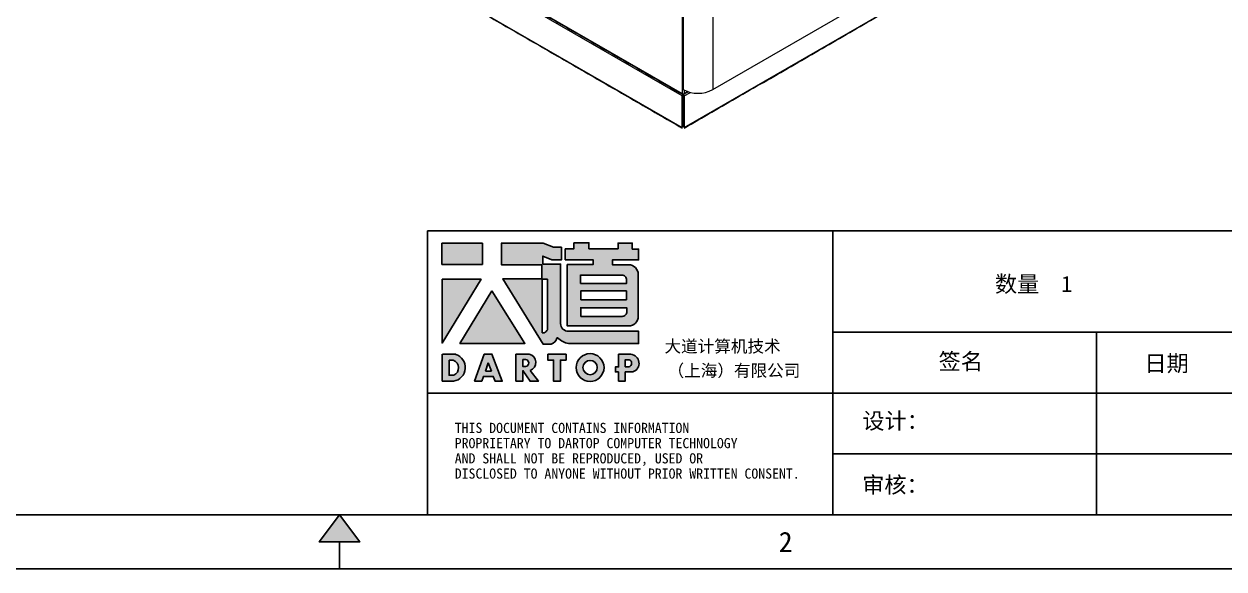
# Model space of a CAD drawing. Header units: millimetres. Extents: x 12436 to 30221, y 8547 to 23793.
# Drawn here: x 13987 to 15440, y 20913 to 21572 of the extents above; entities that cross this region are included whole.
import ezdxf
from ezdxf.enums import TextEntityAlignment as Align

# ---------------------------------------------------------------- set-up
doc = ezdxf.new("R2010")
doc.units = ezdxf.units.MM
doc.linetypes.add('DOT', pattern=[0.25, 0, -0.25])
doc.layers.add('4', color=7, linetype='Continuous')
doc.layers.add('print', color=30, linetype='Continuous')
doc.styles.add('Dartop', font='SIMFANG.TTF')
doc.styles.add('hzHT', font='SIMHEI.TTF')

# ---------------------------------------------------------------- blocks, each defined once
blk = doc.blocks.new('*U6')
at = {"color": 254, "linetype": 'Continuous', "extrusion": (0, 0, -1)}
for points in [[(-17, 0.333), (-16.812, 0.25), (-17, 0.5)], [(-17, 0.333), (-17, 0.5), (-17.188, 0.25)], [(-17, 0.333), (-17.188, 0.25), (-16.812, 0.25)]]:
    blk.add_solid(points, dxfattribs=at)
blk = doc.blocks.new('dadao')
for p, q in [((48, 19.2), (44.9, 10.4)), ((51.2, 10.4), (48, 19.2)), ((44.9, 10.4), (51.2, 10.4))]:
    blk.add_line(p, q)
for points in [[(41.8, 121.6), (41.8, 143.7), (-0.4, 143.7), (-0.4, 121.6), (41.8, 121.6)], [(104.8, 122), (104.8, 130.3), (114.1, 126.3), (124.2, 126.3), (124.2, 139.6), (115.9, 139.6), (105.1, 143.9), (61.5, 143.9)], [(61.7, 144), (61.7, 121.3), (103.9, 121.3)], [(113.4, 38.7), (105.1, 38.7), (63, 106.5), (103.9, 106.5), (103.9, 120.9), (103.9, 121.3)], [(109.7, 53.6), (109.7, 106.2), (104.3, 106.2), (104.3, 50.4), (106.6, 50.4)], [(144.6, 94.4), (144.6, 84.8), (192, 84.8), (192, 94.1), (144.9, 94.1)], [(120.2, 45), (119.5, 45), (119.5, 44.6)], [(0, 28), (0, 0), (11.8, 0)], [(0.1, 28), (14, 28)], [(76.8, 28.2), (76.8, 0), (84.1, 0), (84.1, 11.1), (91.6, -0.1), (100.3, -0.1), (91.7, 11.1)], [(76.8, 28.2), (90.6, 28.2)], [(183.7, 0), (183.7, 9.6), (180.6, 9.6), (180.6, 14.9), (183.8, 14.9), (183.8, 28.1), (196.1, 28.1), (196.5, 28.1)], [(7.1, 21.8), (7.1, 6.1), (12, 6.1)], [(7.1, 21.8), (11.4, 21.8)], [(84, 22.7), (84, 15.3), (87.2, 15.3)], [(84, 22.7), (87.3, 22.7)], [(194.9, 22.3), (190.8, 22.3), (190.8, 15), (194.4, 15)], [(183.7, 0), (190.9, 0), (190.9, 9.6), (198.8, 9.6)]]:
    blk.add_lwpolyline(points)
blk.add_lwpolyline([(137.1, 144.2), (137.1, 137.9), (128.3, 137.9), (128.3, 126.5), (157.3, 126.5), (157.3, 121.5), (130.3, 121.5), (130.3, 57.5), (194.4, 57.5, 0.414214), (204.4, 67.5), (204.4, 111.3, 0.414214), (194.4, 121.3), (177.5, 121.3), (177.5, 126.3), (204.7, 126.3), (204.7, 137.7), (198.2, 137.7), (198.2, 143.9), (183.3, 143.9), (183.3, 138), (153, 138), (153, 144.2), (137.1, 144.2)], format="xyb", close=True)
for points in [[(104.8, 122), (123.4, 122), (123.4, 60, 0.414214), (131.4, 52), (204.8, 52), (204.8, 39.1), (131.7, 39.1)], [(144.3, 110.8), (144.3, 101.8), (192.3, 101.8), (192.3, 105.5, 0.414214), (187.3, 110.5), (144.3, 110.5)], [(144.6, 77), (144.6, 67.5), (187.6, 67.5, 0.414214), (192.6, 72.5), (192.6, 76.4), (144.6, 76.4)]]:
    blk.add_lwpolyline(points, format="xyb")
for points in [[(-0.3, 106.2), (40.4, 106.2), (-0.3, 39.7), (-0.3, 106.2)], [(51.7, 94.1), (18.4, 39.3), (86.2, 39.3)], [(43.8, 28.2), (51.8, 28.2), (62.6, -0.1), (55, -0.1), (53.2, 5), (42.9, 5), (41.1, 0), (33.6, 0)], [(110, 28.1), (110, 21.9), (116, 21.9), (116, -0.1), (123.2, -0.1), (123.2, 22), (129.2, 22), (129.2, 28.1), (110, 28.1)]]:
    blk.add_lwpolyline(points, close=True)
for radius in [14.5, 7.44]:
    blk.add_circle((154.2, 14.2), radius)
for centre, radius, start, end in [((99.2, 60.7), 12.6, 305.6399, 325.969), ((111.6, 46.7), 8.19, 282.9811, 347.6627), ((136, 61.7), 22.9, 226.7358, 259.3209), ((9.6, 14.2), 14.4, 278.6604, 72.3203), ((88.6, 19.4), 8.95, 290.6073, 77.2124), ((195.7, 18.6), 9.51, 288.8959, 85.2442), ((8.5, 13.9), 8.49, 294.2143, 69.7177), ((86.4, 19), 3.8, 282.527, 76.7196), ((193.7, 18.7), 3.8, 280.9891, 72.5513)]:
    blk.add_arc(centre, radius, start, end)

msp = doc.modelspace()

# ---------------------------------------------------------------- hatches: boundary and pattern name
for points in [[(14542.246, 21306.745), (14493.277, 21306.745), (14493.277, 21281.16), (14542.246, 21281.16)], [(14540.669, 21263.259), (14493.408, 21263.259), (14493.408, 21186.094)], [(14553.77, 21249.256), (14515.136, 21185.58), (14593.805, 21185.58)], [(14643.757, 21172.552), (14621.399, 21172.552), (14621.399, 21165.459), (14628.375, 21165.459), (14628.375, 21139.898), (14636.727, 21139.898), (14636.727, 21165.476), (14643.757, 21165.476)]]:
    msp.add_hatch(color=0).paths.add_polyline_path(points)
h = msp.add_hatch(color=0)
h.paths.add_polyline_path([(14615.426, 21291.196), (14626.233, 21286.527), (14637.918, 21286.527), (14637.918, 21301.992), (14628.278, 21301.992), (14615.718, 21306.952), (14565.384, 21306.952), (14565.384, 21280.798), (14614.358, 21280.798), (14614.358, 21280.269), (14614.358, 21263.552), (14566.868, 21263.552), (14615.715, 21184.941), (14625.387, 21184.941, 0.27937482), (14632.448, 21191.808), (14632.448, 21192.17), (14633.301, 21192.17, 0.14314537), (14646.618, 21185.393), (14731.498, 21185.393), (14731.498, 21200.302), (14646.256, 21200.302, -0.41421356), (14636.972, 21209.586), (14636.972, 21281.624), (14615.426, 21281.624)])
h.paths.add_polyline_path([(14614.852, 21263.218), (14621.075, 21263.217), (14621.075, 21202.204, -0.08893574), (14617.468, 21198.495), (14614.83, 21198.495)], flags=16)
h = msp.add_hatch(color=0)
h.paths.add_polyline_path([(14731.352, 21299.826), (14723.8, 21299.826), (14723.8, 21307.011), (14706.538, 21307.011), (14706.538, 21300.186), (14671.296, 21300.186), (14671.296, 21307.37), (14652.838, 21307.37), (14652.838, 21300.053), (14642.639, 21300.053), (14642.639, 21286.808), (14676.295, 21286.808), (14676.295, 21280.95), (14644.934, 21280.95), (14644.934, 21206.786), (14719.386, 21206.786, 0.41421356), (14730.992, 21218.392), (14730.992, 21269.181, 0.41421356), (14719.386, 21280.787), (14699.705, 21280.787), (14699.705, 21286.535), (14731.352, 21286.535)])
h.paths.add_polyline_path([(14711.164, 21268.214, -0.41421356), (14716.967, 21262.411), (14716.967, 21258.156), (14661.226, 21258.156), (14661.226, 21268.214)], flags=16)
h.paths.add_polyline_path([(14716.606, 21249.175), (14716.606, 21238.398), (14661.586, 21238.398), (14661.586, 21249.175)], flags=16)
h.paths.add_polyline_path([(14717.326, 21228.699), (14717.326, 21224.084, -0.41421356), (14711.523, 21218.281), (14661.586, 21218.281), (14661.586, 21228.699)], flags=16)
h = msp.add_hatch(color=0)
h.paths.add_polyline_path([(14509.969, 21172.435), (14493.755, 21172.435), (14493.755, 21139.996), (14507.41, 21139.996, 0.79301591)])
h.paths.add_polyline_path([(14507.651, 21147.1), (14501.982, 21147.1), (14501.982, 21165.331), (14507.025, 21165.331, -0.67136089)], flags=16)
h = msp.add_hatch(color=0)
h.paths.add_polyline_path([(14553.892, 21172.702), (14544.639, 21172.702), (14532.739, 21139.961), (14541.504, 21139.961), (14543.567, 21145.763), (14555.441, 21145.763), (14557.548, 21139.89), (14566.383, 21139.89)])
h.paths.add_polyline_path([(14553.172, 21152.018), (14545.815, 21152.018), (14549.426, 21162.306)], flags=16)
h = msp.add_hatch(color=0)
h.paths.add_polyline_path([(14598.869, 21172.679), (14582.922, 21172.679), (14582.922, 21139.943), (14591.349, 21139.943), (14591.349, 21152.921), (14600.011, 21139.826), (14610.193, 21139.826), (14600.225, 21152.838, 0.74405494)])
h.paths.add_polyline_path([(14591.272, 21157.766), (14591.272, 21166.363), (14595.039, 21166.363, -0.79680897), (14594.982, 21157.766)], flags=16)
h = msp.add_hatch(color=0)
h.paths.add_polyline_path([(14655.91, 21156.429, 1), (14689.525, 21156.429, 1)])
h.paths.add_polyline_path([(14681.352, 21156.429, -1), (14664.083, 21156.429, -1)], flags=16)
h = msp.add_hatch(color=0)
h.paths.add_polyline_path([(14721.768, 21172.601), (14721.285, 21172.601), (14707.069, 21172.601), (14707.069, 21157.324), (14703.297, 21157.324), (14703.297, 21151.122), (14707.008, 21151.122), (14707.008, 21140), (14715.307, 21140), (14715.307, 21151.165), (14724.426, 21151.165, 0.81230381)])
h.paths.add_polyline_path([(14715.184, 21157.366), (14715.184, 21165.911), (14719.907, 21165.911, -0.77821343), (14719.425, 21157.366)], flags=16)

# ---------------------------------------------------------------- linework, layer by layer
at = {"color": 7, "linetype": 'Continuous', "lineweight": 15}
for p, q in [((14783.968, 22019.532), (14783.968, 21487.86)), ((14785.338, 22019.343), (14785.338, 21492.674)), ((14821.259, 22019.343), (14821.259, 21492.674)), ((14312.945, 21759.776), (14783.968, 21487.86)), ((14783.989, 21485.042), (14312.925, 21756.982)), ((14786.686, 21446.665), (15321.39, 21755.343)), ((14312.925, 21718.604), (14783.989, 21446.665)), ((14821.259, 21492.674), (15069.17, 21635.79)), ((14783.989, 21485.042), (14784.838, 21485.532)), ((14783.989, 21446.665), (14783.989, 21485.042)), ((14784.838, 21485.532), (14784.838, 21447.154)), ((14784.952, 21486.935), (14785.338, 21486.713)), ((14790.861, 21490.257), (14785.338, 21487.069)), ((14785.338, 21486.713), (14791.259, 21490.131)), ((14785.338, 21487.533), (14785.338, 21487.069)), ((14785.338, 21485.733), (14785.338, 21486.713)), ((14786.686, 21485.042), (14785.838, 21485.532)), ((14785.838, 21485.532), (14785.838, 21447.154)), ((14786.686, 21485.042), (14794.166, 21489.36)), ((14786.686, 21485.042), (14786.686, 21446.665)), ((14786.707, 21491.939), (14786.707, 21487.86)), ((14786.707, 21487.86), (14790.86, 21490.258)), ((14785.838, 21470.587), (14784.838, 21470.01))]:
    msp.add_line(p, q, dxfattribs=at)
at = {"color": 0}
for p, q in [((16464.276, 21321.948), (14475.682, 21321.948)), ((14475.682, 20978.241), (14475.682, 21321.948)), ((14966.693, 21321.948), (14966.693, 20978.241)), ((14966.693, 21199.196), (15457.704, 21199.196)), ((15285.85, 21199.196), (15285.85, 20978.241)), ((14475.682, 21125.544), (14966.693, 21125.544)), ((14966.693, 21125.544), (16545.159, 21125.544)), ((14966.693, 21051.893), (15457.704, 21051.893)), ((16464.276, 20978.241), (12567.025, 20978.241)), ((14369.297, 20945.507), (14369.297, 20912.773))]:
    msp.add_line(p, q, dxfattribs=at)
at = {"color": 0, "linetype": 'DOT'}
msp.add_line((16529.744, 20912.773), (12436.088, 20912.773), dxfattribs=at)
at = {"color": 0}
msp.add_lwpolyline([(14369.297, 20978.241), (14393.847, 20945.507), (14344.746, 20945.507), (14369.297, 20978.241)], close=True, dxfattribs=at)
at = {"color": 7, "linetype": 'Continuous', "lineweight": 15}
for centre, radius, start, end in [((14785.338, 21490.503), 2.977, 242.608944, 297.391056), ((14803.298, 21527.211), 38.928, 242.524303, 297.475658)]:
    msp.add_arc(centre, radius, start, end, dxfattribs=at)
for points in [[(14313.346, 21758.889), (14784.369, 21486.973)], [(14786.482, 21446.039), (15320.973, 21754.595)], [(14313.341, 21717.856), (14784.194, 21446.039)]]:
    msp.add_open_spline(points, degree=1, dxfattribs=at)
for points, knots in [([(14783.968, 21487.86), (14783.989, 21487.665), (14784.03, 21487.274), (14784.347, 21486.934), (14784.799, 21486.83), (14785.158, 21486.989), (14785.338, 21487.069)], [0, 0, 0, 0, 0.250000736, 0.499999443, 0.750003619, 1, 1, 1, 1]), ([(14785.338, 21486.713), (14785.175, 21486.628), (14784.849, 21486.458), (14784.426, 21486.014), (14784.109, 21485.509), (14784.029, 21485.198), (14783.989, 21485.042)], [0, 0, 0, 0, 0.24999986, 0.49999666, 0.75000074, 1, 1, 1, 1]), ([(14785.338, 21485.733), (14785.286, 21485.727), (14785.182, 21485.715), (14785.04, 21485.66), (14784.919, 21485.592), (14784.865, 21485.552), (14784.838, 21485.532)], [0, 0, 0, 0, 0.24998818, 0.49999083, 0.7500047, 1, 1, 1, 1]), ([(14786.686, 21485.042), (14786.646, 21485.198), (14786.566, 21485.509), (14786.249, 21486.014), (14785.827, 21486.458), (14785.501, 21486.628), (14785.338, 21486.713)], [0, 0, 0, 0, 0.24999926, 0.50000334, 0.74999799, 1, 1, 1, 1]), ([(14785.838, 21485.532), (14785.81, 21485.552), (14785.756, 21485.592), (14785.635, 21485.66), (14785.493, 21485.715), (14785.389, 21485.727), (14785.338, 21485.733)], [0, 0, 0, 0, 0.2499928, 0.49998403, 0.7499828, 1, 1, 1, 1])]:
    msp.add_open_spline(points, degree=3, knots=knots, dxfattribs=at)
at = {"layer": 'print', "color": 4}
msp.add_lwpolyline([(12436.088, 23793.369), (16595.212, 23793.369), (16595.212, 20912.773), (12436.088, 20912.773)], close=True, dxfattribs=at)

# ---------------------------------------------------------------- block references
at = {"color": 0, "xscale": 1.160570620391809, "yscale": 1.160570620486396, "zscale": 1.160570620506118}
msp.add_blockref('dadao', (14493.755, 21139.996), dxfattribs=at)
at = {"color": 0, "linetype": 'Continuous', "xscale": 130.9361725689378, "yscale": 130.9361725699309, "zscale": 130.936172569921}
msp.add_blockref('*U6', (12143.382, 20912.773), dxfattribs=at)

# ---------------------------------------------------------------- texts
at = {"color": 0}
for s, height, style, p in [('数量  1', 19.6404, 'hzHT', (15209.558, 21257.567)), ('签名', 19.6404, 'hzHT', (15121.332, 21163.968)), ('日期', 19.6404, 'hzHT', (15370.546, 21161.551)), ('2', 24.551, 'Dartop', (14909.409, 20945.507))]:
    msp.add_text(s, height=height, dxfattribs=dict(at, style=style)).set_placement(p, align=Align.MIDDLE_CENTER)
at = {"color": 0, "style": 'hzHT'}
for s, height, p in [('设计：', 19.6404, (15002.354, 21082.14)), ('THIS DOCUMENT CONTAINS INFORMATION', 12.27527, (14508.823, 21077.303)), ('PROPRIETARY TO DARTOP COMPUTER TECHNOLOGY', 12.27527, (14508.823, 21058.891)), ('AND SHALL NOT BE REPRODUCED, USED OR', 12.27527, (14508.823, 21040.478)), ('DISCLOSED TO ANYONE WITHOUT PRIOR WRITTEN CONSENT.', 12.27527, (14508.823, 21022.065)), ('审核：', 19.6404, (15002.062, 21004.799))]:
    msp.add_text(s, height=height, dxfattribs=at).set_placement(p)
at = {"layer": '4', "color": 0, "style": 'hzHT'}
for s, p in [('大道计算机技术', (14762.709, 21174.803)), ('（上海）有限公司', (14766.416, 21145.444))]:
    msp.add_text(s, height=14.7303, dxfattribs=at).set_placement(p)

doc.saveas('drawing.dxf')
